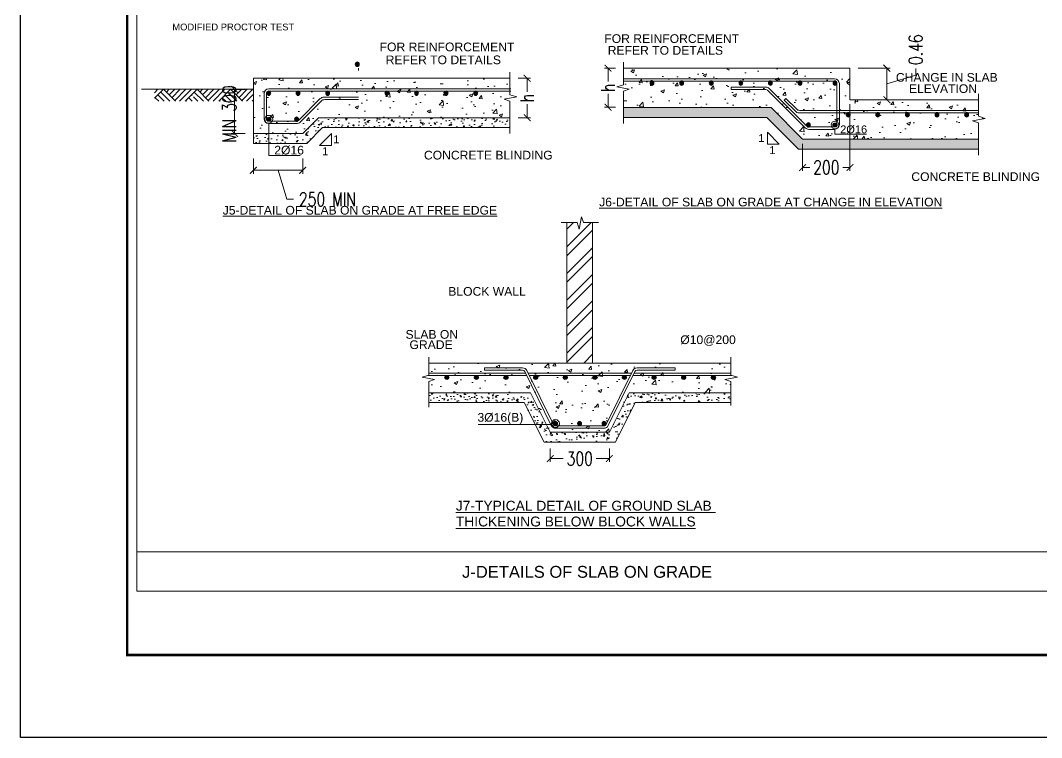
# Model space of a CAD drawing. Extents: x 166525 to 167198, y 178739 to 179747.
# Drawn here: x 167044.8 to 167059.79, y 179439.43 to 179449.95 of the extents above; entities that cross this region are included whole.
import ezdxf
from ezdxf.enums import TextEntityAlignment as Align

# ---------------------------------------------------------------- set-up
doc = ezdxf.new("R2010")
doc.units = 0
doc.header["$MEASUREMENT"] = 0
doc.layers.get('0').update_dxf_attribs({"linetype": 'CONTINUOUS'})
doc.layers.get('DEFPOINTS').update_dxf_attribs({"linetype": 'CONTINUOUS'})
doc.layers.add('BEAM', color=6, linetype='CONTINUOUS', lineweight=13)
for name, color, linetype in [('COVER', 7, 'CONTINUOUS'), ('MHATCH', 8, 'CONTINUOUS'), ('S-G-TEXT SUB TITLE', 2, 'CONTINUOUS'), ('Steel', 2, 'CONTINUOUS')]:
    doc.layers.add(name, color=color, linetype=linetype)
doc.styles.add('ARIAL', font='arial.ttf')
doc.styles.add('DIM', font='simplex.shx', dxfattribs={"width": 0.75})
doc.dimstyles.new('MUTASIM', dxfattribs={"dimscale": 0.9995, "dimtxt": 0.2, "dimasz": 0.1, "dimexe": 0.05, "dimexo": 0.12, "dimgap": 0.05, "dimtad": 0, "dimzin": 0, "dimdsep": 46, "dimtxsty": 'DIM', "dimblk": 'ARCHTICK', "dimcen": 0.09, "dimclrd": 35, "dimclre": 33, "dimclrt": 256, "dimazin": 0, "dimtfac": 1, "dimtofl": 0, "dimtmove": 1, "dimatfit": 3, "dimfxl": 0.18, "dimtolj": 1, "dimtzin": 0, "dimlwd": 13, "dimlwe": 9, "dimarcsym": 0})
pattern_1 = [(50, (167040.94062, 179438.26664), (0.2077982, -0.01818), [0.0217283, -0.2390116]), (355, (167040.94062, 179438.26664), (-0.0401978, 0.2179183), [0.0173827, -0.1912093]), (100.4514, (167040.95793, 179438.26513), (0.1676005, 0.1997382), [0.0184662, -0.2031286]), (46.1842, (167040.94062, 179438.32458), (0.3091915, -0.0479527), [0.0325925, -0.3585174]), (96.6356, (167040.96638, 179438.3206), (0.270782, 0.2822127), [0.0276994, -0.304693]), (351.1842, (167040.94062, 179438.32458), (0.270782, 0.282213), [0.026074, -0.286814]), (21, (167040.96959, 179438.3101), (0.1729305, -0.1166431), [0.0217283, -0.2390116]), (326, (167040.9696, 179438.3101), (0.070491, 0.210084), [0.0173827, -0.1912093]), (71.4514, (167040.984, 179438.30038), (0.2434217, 0.0934406), [0.0184662, -0.2031286]), (37.5, (167040.94062, 179438.26664), (0.00352284, 0.096443), [0, -0.1888916, 0, -0.1941064, 0, -0.1919335]), (7.5, (167040.94062, 179438.26664), (0.07621414, 0.1142654), [0, -0.1106696, 0, -0.1845459, 0, -0.073152]), (327.5, (167040.87601, 179438.26664), (0.15465423, -0.0065344), [0, -0.07242775, 0, -0.2259746, 0, -0.2998509]), (317.5, (167040.84704, 179438.26664), (0.1689554, 0.0290015), [0, -0.0941561, 0, -0.1500703, 0, -0.2129376])]

# ---------------------------------------------------------------- blocks, each defined once
blk = doc.blocks.new('_ARCHTICK')
at = {"color": 0, "linetype": 'ByBlock', "const_width": 0.15}
blk.add_lwpolyline([(-0.5, -0.5), (0.5, 0.5)], dxfattribs=at)
blk = doc.blocks.new('*D1334')
at = {"layer": 'BEAM', "color": 33, "lineweight": 9, "transparency": 16777216}
for p, q in [((167052.577, 179443.675), (167052.577, 179443.476)), ((167053.446, 179443.675), (167053.446, 179443.476))]:
    blk.add_line(p, q, dxfattribs=at)
at = {"layer": 'BEAM', "color": 35, "lineweight": 13, "transparency": 16777216}
for p, q in [((167052.577, 179443.526), (167052.768, 179443.526)), ((167053.446, 179443.526), (167053.254, 179443.526))]:
    blk.add_line(p, q, dxfattribs=at)
at = {"layer": 'DEFPOINTS', "color": 0, "transparency": 16777216}
for p in [(167052.577, 179443.795), (167053.446, 179443.795), (167053.446, 179443.526)]:
    blk.add_point(p, dxfattribs=at)
at = {"layer": 'BEAM', "color": 35, "lineweight": 13, "transparency": 16777216, "xscale": 0.09995000000000001, "yscale": 0.09995000000000001, "zscale": 0.09995000000000001, "rotation": 180}
blk.add_blockref('_ARCHTICK', (167052.577, 179443.526), dxfattribs=at)
at = {"layer": 'BEAM', "color": 35, "lineweight": 13, "transparency": 16777216, "xscale": 0.09995000000000001, "yscale": 0.09995000000000001, "zscale": 0.09995000000000001}
blk.add_blockref('_ARCHTICK', (167053.446, 179443.526), dxfattribs=at)
at = {"layer": 'BEAM', "transparency": 16777216, "insert": (167053.011, 179443.526), "char_height": 0.1999, "attachment_point": 5, "style": 'DIM'}
blk.add_mtext('\\A1;300', dxfattribs=at)
blk = doc.blocks.new('SUBTITLE')
at = {"lineweight": 0}
for tag, p in [('%%USUBTITLE', (13935941.075, 8347529.818)), ('20', (13935941.075, 8347529.418))]:
    blk.add_attdef(tag, p, '', height=0.2, dxfattribs=at)
blk = doc.blocks.new('B1')
at = {"layer": 'Steel'}
blk.add_hatch(color=256, dxfattribs=at).paths.add_polyline_path([(-0.05, 0, 1), (0.05, 0, 1)], flags=16)
blk.add_circle((0, 0), 0.05, dxfattribs=at)
blk = doc.blocks.new('*D1335')
at = {"layer": 'BEAM', "color": 33, "lineweight": 9, "transparency": 16777216}
for p, q in [((167056.977, 179448.724), (167056.977, 179447.746)), ((167056.282, 179448.145), (167056.282, 179447.746))]:
    blk.add_line(p, q, dxfattribs=at)
at = {"layer": 'BEAM', "color": 35, "lineweight": 13, "transparency": 16777216}
for p, q in [((167056.282, 179447.796), (167056.387, 179447.796)), ((167056.977, 179447.796), (167056.873, 179447.796))]:
    blk.add_line(p, q, dxfattribs=at)
at = {"layer": 'DEFPOINTS', "color": 0, "transparency": 16777216}
for p in [(167056.977, 179448.844), (167056.282, 179448.264), (167056.282, 179447.796)]:
    blk.add_point(p, dxfattribs=at)
at = {"layer": 'BEAM', "color": 35, "lineweight": 13, "transparency": 16777216, "xscale": 0.09995000000000001, "yscale": 0.09995000000000001, "zscale": 0.09995000000000001, "rotation": 180}
blk.add_blockref('_ARCHTICK', (167056.282, 179447.796), dxfattribs=at)
at = {"layer": 'BEAM', "color": 35, "lineweight": 13, "transparency": 16777216, "xscale": 0.09995000000000001, "yscale": 0.09995000000000001, "zscale": 0.09995000000000001}
blk.add_blockref('_ARCHTICK', (167056.977, 179447.796), dxfattribs=at)
at = {"layer": 'BEAM', "transparency": 16777216, "insert": (167056.63, 179447.796), "char_height": 0.1999, "attachment_point": 5, "style": 'DIM'}
blk.add_mtext('\\A1;200', dxfattribs=at)
blk = doc.blocks.new('*D1336')
at = {"layer": 'BEAM', "color": 33, "lineweight": 9, "transparency": 16777216}
for p, q in [((167057.097, 179449.253), (167057.568, 179449.253)), ((167057.097, 179448.79), (167057.568, 179448.79))]:
    blk.add_line(p, q, dxfattribs=at)
at = {"layer": 'BEAM', "color": 35, "lineweight": 13, "transparency": 16777216}
for p, q in [((167057.518, 179449.253), (167057.518, 179448.79)), ((167057.943, 179449.149), (167057.943, 179449.249)), ((167057.518, 179449.021), (167057.943, 179449.149))]:
    blk.add_line(p, q, dxfattribs=at)
at = {"layer": 'DEFPOINTS', "color": 0, "transparency": 16777216}
for p in [(167056.977, 179449.253), (167056.977, 179448.79), (167057.518, 179448.79)]:
    blk.add_point(p, dxfattribs=at)
at = {"layer": 'BEAM', "color": 35, "lineweight": 13, "transparency": 16777216, "xscale": 0.09995000000000001, "yscale": 0.09995000000000001, "zscale": 0.09995000000000001}
for p, rotation in [((167057.518, 179449.253), 90), ((167057.518, 179448.79), 270)]:
    blk.add_blockref('_ARCHTICK', p, dxfattribs=dict(at, rotation=rotation))
at = {"layer": 'BEAM', "transparency": 16777216, "insert": (167057.943, 179449.524), "char_height": 0.1999, "attachment_point": 5, "rotation": 90, "style": 'DIM'}
blk.add_mtext('\\A1;0.46', dxfattribs=at)
blk = doc.blocks.new('*D1337')
at = {"layer": 'BEAM', "color": 33, "lineweight": 9, "transparency": 16777216}
for p, q in [((167053.534, 179449.253), (167053.376, 179449.253)), ((167053.534, 179448.679), (167053.376, 179448.679))]:
    blk.add_line(p, q, dxfattribs=at)
at = {"layer": 'BEAM', "color": 35, "lineweight": 13, "transparency": 16777216}
for p, q in [((167053.426, 179449.253), (167053.426, 179449.055)), ((167053.426, 179448.679), (167053.426, 179448.877))]:
    blk.add_line(p, q, dxfattribs=at)
at = {"layer": 'DEFPOINTS', "color": 0, "transparency": 16777216}
for p in [(167053.654, 179449.253), (167053.426, 179448.679), (167053.654, 179448.679)]:
    blk.add_point(p, dxfattribs=at)
at = {"layer": 'BEAM', "color": 35, "lineweight": 13, "transparency": 16777216, "xscale": 0.09995000000000001, "yscale": 0.09995000000000001, "zscale": 0.09995000000000001}
for p, rotation in [((167053.426, 179449.253), 90), ((167053.426, 179448.679), 270)]:
    blk.add_blockref('_ARCHTICK', p, dxfattribs=dict(at, rotation=rotation))
at = {"layer": 'BEAM', "transparency": 16777216, "insert": (167053.426, 179448.966), "char_height": 0.1999, "attachment_point": 5, "rotation": 90, "style": 'DIM'}
blk.add_mtext('\\A1;h', dxfattribs=at)
blk = doc.blocks.new('*D1338')
at = {"layer": 'BEAM', "color": 33, "lineweight": 9, "transparency": 16777216}
for p, q in [((167048.221, 179447.927), (167048.221, 179447.705)), ((167048.945, 179447.927), (167048.945, 179447.705))]:
    blk.add_line(p, q, dxfattribs=at)
at = {"layer": 'BEAM', "color": 35, "lineweight": 13, "transparency": 16777216}
for p, q in [((167048.221, 179447.755), (167048.945, 179447.755)), ((167048.583, 179447.755), (167048.71, 179447.33)), ((167048.71, 179447.33), (167048.81, 179447.33))]:
    blk.add_line(p, q, dxfattribs=at)
at = {"layer": 'DEFPOINTS', "color": 0, "transparency": 16777216}
for p in [(167048.221, 179448.047), (167048.945, 179448.047), (167048.945, 179447.755)]:
    blk.add_point(p, dxfattribs=at)
at = {"layer": 'BEAM', "color": 35, "lineweight": 13, "transparency": 16777216, "xscale": 0.09995000000000001, "yscale": 0.09995000000000001, "zscale": 0.09995000000000001, "rotation": 180}
blk.add_blockref('_ARCHTICK', (167048.221, 179447.755), dxfattribs=at)
at = {"layer": 'BEAM', "color": 35, "lineweight": 13, "transparency": 16777216, "xscale": 0.09995000000000001, "yscale": 0.09995000000000001, "zscale": 0.09995000000000001}
blk.add_blockref('_ARCHTICK', (167048.945, 179447.755), dxfattribs=at)
at = {"layer": 'BEAM', "transparency": 16777216, "insert": (167049.306, 179447.33), "char_height": 0.1999, "attachment_point": 5, "style": 'DIM'}
blk.add_mtext('\\A1;250 MIN', dxfattribs=at)
blk = doc.blocks.new('*D1339')
at = {"layer": 'BEAM', "color": 33, "lineweight": 9, "transparency": 16777216}
for p, q in [((167052.107, 179449.105), (167052.289, 179449.105)), ((167052.107, 179448.526), (167052.289, 179448.526))]:
    blk.add_line(p, q, dxfattribs=at)
at = {"layer": 'BEAM', "color": 35, "lineweight": 13, "transparency": 16777216}
for p, q in [((167052.239, 179449.105), (167052.239, 179448.905)), ((167052.239, 179448.526), (167052.239, 179448.726))]:
    blk.add_line(p, q, dxfattribs=at)
at = {"layer": 'DEFPOINTS', "color": 0, "transparency": 16777216}
for p in [(167051.987, 179449.105), (167051.987, 179448.526), (167052.239, 179448.526)]:
    blk.add_point(p, dxfattribs=at)
at = {"layer": 'BEAM', "color": 35, "lineweight": 13, "transparency": 16777216, "xscale": 0.09995000000000001, "yscale": 0.09995000000000001, "zscale": 0.09995000000000001}
for p, rotation in [((167052.239, 179449.105), 90), ((167052.239, 179448.526), 270)]:
    blk.add_blockref('_ARCHTICK', p, dxfattribs=dict(at, rotation=rotation))
at = {"layer": 'BEAM', "transparency": 16777216, "insert": (167052.239, 179448.816), "char_height": 0.1999, "attachment_point": 5, "rotation": 90, "style": 'DIM'}
blk.add_mtext('\\A1;h', dxfattribs=at)
blk = doc.blocks.new('*D1340')
at = {"layer": 'BEAM', "color": 33, "lineweight": 9, "transparency": 16777216}
for p, q in [((167048.101, 179448.942), (167047.895, 179448.942)), ((167048.101, 179448.294), (167047.895, 179448.294))]:
    blk.add_line(p, q, dxfattribs=at)
at = {"layer": 'BEAM', "color": 35, "lineweight": 13, "transparency": 16777216}
blk.add_line((167047.945, 179448.942), (167047.945, 179448.294), dxfattribs=at)
at = {"layer": 'DEFPOINTS', "color": 0, "transparency": 16777216}
for p in [(167048.221, 179448.942), (167047.945, 179448.294), (167048.221, 179448.294)]:
    blk.add_point(p, dxfattribs=at)
at = {"layer": 'BEAM', "color": 35, "lineweight": 13, "transparency": 16777216, "xscale": 0.09995000000000001, "yscale": 0.09995000000000001, "zscale": 0.09995000000000001}
for p, rotation in [((167047.945, 179448.942), 90), ((167047.945, 179448.294), 270)]:
    blk.add_blockref('_ARCHTICK', p, dxfattribs=dict(at, rotation=rotation))
at = {"layer": 'BEAM', "transparency": 16777216, "insert": (167047.866, 179448.581), "char_height": 0.1999, "attachment_point": 5, "rotation": 90, "style": 'DIM'}
blk.add_mtext('\\A1;MIN 300', dxfattribs=at)

msp = doc.modelspace()

# ---------------------------------------------------------------- hatches: boundary and pattern name
at = {"layer": 'BEAM'}
h = msp.add_hatch(dxfattribs=at)
h.set_pattern_fill('AR-CONC', color=0, scale=0.002897, style=0)
h.set_pattern_definition([(50, (167068.198, 179424.91703), (0.527809, -0.046177), [0.05519, -0.607089]), (355, (167068.198, 179424.917), (-0.102102, 0.553512), [0.044152, -0.485672]), (100.451, (167068.242, 179424.9132), (0.425709, 0.507332), [0.046904, -0.515946]), (46.1842, (167068.198, 179425.0642), (0.785346, -0.121801), [0.082785, -0.910634]), (96.6356, (167068.2635, 179425.05405), (0.687786, 0.71682), [0.070356, -0.77392]), (351.184, (167068.198, 179425.0642), (0.687787, 0.716818), [0.066228, -0.728507]), (21, (167068.2716, 179425.0274), (0.439245, -0.2962745), [0.05519, -0.607089]), (326, (167068.2716, 179425.0274), (0.179047, 0.533613), [0.044152, -0.485672]), (71.4514, (167068.3082, 179425.0027), (0.618291, 0.2373395), [0.046904, -0.515946]), (37.5, (167068.19802, 179424.91703), (0.008948, 0.2449653), [0, -0.4797846, 0, -0.4930302, 0, -0.4875112]), (7.5, (167068.19802, 179424.91703), (0.193584, 0.2902341), [0, -0.2811008, 0, -0.4687466, 0, -0.1858062]), (327.5, (167068.03392, 179424.91703), (0.3928209, -0.0165968), [0, -0.1839665, 0, -0.5739754, 0, -0.7616213]), (317.5, (167067.96033, 179424.91703), (0.4291465, 0.0736633), [0, -0.2391564, 0, -0.3811786, 0, -0.5408615])])
h.paths.add_polyline_path([(167058.8613, 179448.21022), (167058.8613, 179448.45246), (167058.77726, 179448.48227), (167058.95936, 179448.51667), (167058.8613, 179448.54648), (167058.8613, 179448.78964), (167056.97746, 179448.78964), (167056.97746, 179449.25318), (167053.65442, 179449.25318), (167053.65442, 179449.01002), (167053.55636, 179448.98021), (167053.73846, 179448.94581), (167053.65442, 179448.91599), (167053.65442, 179448.67376), (167055.81862, 179448.67376), (167056.28215, 179448.21022)])
h = msp.add_hatch(dxfattribs=at)
h.set_pattern_fill('AR-CONC', color=0, scale=0.002897, style=0)
h.set_pattern_definition([(50, (167061.93756, 179440.27407), (0.527809, -0.046177), [0.05519, -0.60709]), (355, (167061.93756, 179440.2741), (-0.102102, 0.553512), [0.044152, -0.485672]), (100.451, (167061.98155, 179440.2702), (0.425709, 0.507332), [0.046904, -0.515946]), (46.184, (167061.93756, 179440.42125), (0.785346, -0.1218), [0.082785, -0.910634]), (96.6356, (167062.003, 179440.4111), (0.687786, 0.71682), [0.070356, -0.77392]), (351.184, (167061.9376, 179440.42125), (0.687787, 0.716818), [0.066228, -0.728507]), (21, (167062.01115, 179440.38445), (0.439245, -0.296274), [0.05519, -0.60709]), (326, (167062.01115, 179440.38445), (0.179047, 0.533613), [0.044152, -0.485672]), (71.4514, (167062.04775, 179440.35976), (0.618291, 0.23734), [0.046904, -0.515946]), (37.5, (167061.93756, 179440.27407), (0.008948, 0.2449653), [0, -0.4797846, 0, -0.49303, 0, -0.487511]), (7.5, (167061.93756, 179440.27407), (0.193584, 0.290234), [0, -0.281101, 0, -0.4687466, 0, -0.185806]), (327.5, (167061.77346, 179440.27407), (0.3928209, -0.0165968), [0, -0.1839665, 0, -0.5739754, 0, -0.761621]), (317.5, (167061.69988, 179440.27407), (0.4291465, 0.073663), [0, -0.2391564, 0, -0.3811786, 0, -0.5408615])])
h.paths.add_polyline_path([(167048.22076, 179449.10534), (167048.22076, 179448.29415), (167048.94504, 179448.29415), (167049.17681, 179448.52592), (167051.98714, 179448.52592), (167051.98714, 179448.76815), (167051.9031, 179448.79797), (167052.0852, 179448.83237), (167051.98714, 179448.86218), (167051.98714, 179449.10534)])
h = msp.add_hatch(dxfattribs=at)
h.set_pattern_fill('AR-PARQ1', color=0, scale=0.028971, angle=45, style=0)
h.set_pattern_definition([(135, (167077.3849, 179448.45098), (-0.491656, 3e-17), [0.347653, -0.347653]), (135, (167077.42587, 179448.49195), (-0.491656, 3e-17), [0.347653, -0.347653]), (135, (167077.46684, 179448.53292), (-0.491656, 3e-17), [0.347653, -0.347653]), (135, (167077.5078, 179448.5739), (-0.491656, 3e-17), [0.347653, -0.347653]), (135, (167077.5488, 179448.61486), (-0.491656, 3e-17), [0.347653, -0.347653]), (135, (167077.58976, 179448.65583), (-0.491656, 3e-17), [0.347653, -0.347653]), (135, (167077.63073, 179448.6968), (-0.491656, 3e-17), [0.347653, -0.347653]), (45, (167077.13907, 179448.6968), (0.491656, -3e-17), [0.347653, -0.347653]), (45, (167077.0981, 179448.73777), (0.491656, -3e-17), [0.347653, -0.347653]), (45, (167077.05713, 179448.77875), (0.491656, -3e-17), [0.347653, -0.347653]), (45, (167077.01616, 179448.8197), (0.491656, -3e-17), [0.347653, -0.347653]), (45, (167076.9752, 179448.8607), (0.491656, -3e-17), [0.347653, -0.347653]), (45, (167076.9342, 179448.90166), (0.491656, -3e-17), [0.347653, -0.347653]), (45, (167076.89325, 179448.94263), (0.491656, -3e-17), [0.347653, -0.347653])])
h.paths.add_polyline_path([(167048.21924, 179448.76855), (167048.21924, 179448.94238), (167047.33329, 179448.94238), (167047.33329, 179448.86086, -0.41421356), (167047.34777, 179448.84638, -0.41421356), (167047.33329, 179448.83189), (167047.33329, 179448.76855)])
h.paths.add_polyline_path([(167046.77069, 179448.94238), (167046.77069, 179448.76855), (167047.33329, 179448.76855), (167047.33329, 179448.83189, -0.41421356), (167047.3188, 179448.84638, -0.41421356), (167047.33329, 179448.86086), (167047.33329, 179448.94238)])
h = msp.add_hatch(dxfattribs=at)
h.set_pattern_fill('AR-CONC', color=0, scale=0.001159, style=0)
h.set_pattern_definition([(50, (167068.19802, 179424.91703), (0.2111236, -0.0184709), [0.022076, -0.2428358]), (355, (167068.19802, 179424.91703), (-0.040841, 0.2214048), [0.0176608, -0.1942686]), (100.451, (167068.21561, 179424.91549), (0.1702834, 0.2029329), [0.0187617, -0.2063785]), (46.1842, (167068.19802, 179424.9759), (0.3141383, -0.0487205), [0.033114, -0.3642536]), (96.6356, (167068.2242, 179424.97184), (0.2751145, 0.2867276), [0.0281425, -0.3095678]), (351.184, (167068.19802, 179424.9759), (0.275115, 0.286727), [0.026491, -0.291403]), (21, (167068.22745, 179424.96118), (0.175698, -0.1185098), [0.022076, -0.2428358]), (326, (167068.22745, 179424.96118), (0.0716189, 0.2134451), [0.0176608, -0.1942686]), (71.4514, (167068.2421, 179424.9513), (0.2473164, 0.0949358), [0.0187617, -0.2063785]), (37.5, (167068.19802, 179424.917026), (0.0035792, 0.0979861), [0, -0.19191384, 0, -0.19721207, 0, -0.1950045]), (7.5, (167068.19802, 179424.91703), (0.07743357, 0.11609366), [0, -0.1124403, 0, -0.18749864, 0, -0.07432246]), (327.5, (167068.13238, 179424.917026), (0.15712835, -0.00663872), [0, -0.0735866, 0, -0.2295902, 0, -0.3046485]), (317.5, (167068.10294, 179424.91703), (0.1716586, 0.02946534), [0, -0.0956626, 0, -0.1524714, 0, -0.2163446])])
h.paths.add_polyline_path([(167056.28215, 179448.21022), (167055.81862, 179448.67376), (167053.65442, 179448.67376), (167053.65442, 179448.5289), (167055.75862, 179448.5289), (167056.22215, 179448.06536), (167058.8613, 179448.06536), (167058.8613, 179448.21022)])
h = msp.add_hatch(dxfattribs=at)
h.set_pattern_fill('AR-CONC', color=0, scale=0.001159, style=0)
h.set_pattern_definition([(50, (167061.93756, 179440.27407), (0.2111236, -0.018471), [0.022076, -0.2428358]), (355, (167061.93756, 179440.27407), (-0.040841, 0.2214048), [0.0176608, -0.1942686]), (100.451, (167061.95515, 179440.27253), (0.1702834, 0.202933), [0.0187617, -0.2063785]), (46.1842, (167061.93756, 179440.33294), (0.3141383, -0.0487205), [0.033114, -0.3642536]), (96.6356, (167061.96374, 179440.32888), (0.2751145, 0.2867276), [0.0281425, -0.309568]), (351.184, (167061.93756, 179440.33294), (0.275115, 0.286727), [0.026491, -0.291403]), (21, (167061.967, 179440.31823), (0.175698, -0.1185098), [0.022076, -0.2428358]), (326, (167061.967, 179440.31823), (0.071619, 0.213445), [0.0176608, -0.1942686]), (71.4514, (167061.98164, 179440.30835), (0.2473164, 0.0949358), [0.0187617, -0.2063785]), (37.5, (167061.93756, 179440.27407), (0.0035792, 0.0979861), [0, -0.1919138, 0, -0.1972121, 0, -0.1950045]), (7.5, (167061.93756, 179440.27407), (0.0774336, 0.11609366), [0, -0.1124403, 0, -0.18749864, 0, -0.0743225]), (327.5, (167061.87192, 179440.27407), (0.15712835, -0.00663872), [0, -0.0735866, 0, -0.2295902, 0, -0.3046485]), (317.5, (167061.84249, 179440.27407), (0.1716586, 0.0294653), [0, -0.0956626, 0, -0.1524714, 0, -0.2163446])])
h.paths.add_polyline_path([(167049.17681, 179448.52592), (167048.94504, 179448.29415), (167048.22076, 179448.29415), (167048.22076, 179448.14929), (167049.00504, 179448.14929), (167049.23681, 179448.38106), (167051.98714, 179448.38106), (167051.98714, 179448.52592)])
h = msp.add_hatch(dxfattribs=at)
h.set_pattern_fill('ANSI32', color=0, scale=0.028971, style=0)
h.set_pattern_definition([(45, (166890.15832, 179472.84933), (-0.19512593, 0.19512593), []), (45, (166890.2884, 179472.84933), (-0.19512593, 0.19512593), [])])
h.paths.add_polyline_path([(167052.82277, 179444.92631), (167053.1994, 179444.92631), (167053.1994, 179446.98709), (167053.06677, 179446.98709), (167053.03696, 179447.07114), (167053.00256, 179446.88903), (167052.97275, 179446.98709), (167052.82277, 179446.98709)])
h = msp.add_hatch(dxfattribs=at)
h.set_pattern_fill('AR-CONC', color=0, scale=0.002897, style=0)
h.set_pattern_definition([(50, (166886.18277, 179449.0973), (0.527809, -0.0461773), [0.05519, -0.6070894]), (355, (166886.1828, 179449.0973), (-0.1021023, 0.5535121), [0.044152, -0.4856715]), (100.451, (166886.22676, 179449.09347), (0.4257086, 0.5073323), [0.0469042, -0.5159463]), (46.1842, (166886.1828, 179449.2445), (0.7853458, -0.1218012), [0.082785, -0.910634]), (96.6356, (166886.2482, 179449.2343), (0.6877862, 0.716819), [0.0703563, -0.7739195]), (351.184, (166886.1828, 179449.2445), (0.6877873, 0.7168178), [0.066228, -0.7285073]), (21, (166886.25636, 179449.2077), (0.439245, -0.2962745), [0.05519, -0.6070894]), (326, (166886.25636, 179449.2077), (0.1790473, 0.5336128), [0.044152, -0.4856715]), (71.4514, (166886.29296, 179449.183), (0.618291, 0.2373395), [0.0469042, -0.5159463]), (37.5, (166886.18277, 179449.09732), (0.00894802, 0.24496525), [0, -0.4797846, 0, -0.4930302, 0, -0.4875112]), (7.5, (166886.18277, 179449.09732), (0.1935839, 0.29023415), [0, -0.2811008, 0, -0.4687466, 0, -0.18580615]), (327.5, (166886.01868, 179449.09732), (0.39282087, -0.0165968), [0, -0.1839665, 0, -0.57397544, 0, -0.76162126]), (317.5, (166885.9451, 179449.0973), (0.42914654, 0.07366334), [0, -0.2391564, 0, -0.38117856, 0, -0.5408615])])
h.paths.add_polyline_path([(167052.57652, 179443.91233), (167053.44565, 179443.91233), (167053.73536, 179444.49175), (167055.22604, 179444.49175), (167055.22604, 179444.6547), (167055.14199, 179444.68452), (167055.22604, 179444.70039), (167055.22604, 179444.92631), (167050.79613, 179444.92631), (167050.79613, 179444.70039), (167050.88018, 179444.68452), (167050.79613, 179444.6547), (167050.79613, 179444.49175), (167052.28681, 179444.49175)])
h = msp.add_hatch(dxfattribs=at)
h.set_pattern_fill('AR-CONC', color=0, scale=0.028971, style=0)
h.set_pattern_definition(pattern_1)
h.paths.add_polyline_path([(167052.28681, 179444.49175), (167050.79613, 179444.49175), (167050.79613, 179444.34689), (167052.19728, 179444.34689), (167052.35849, 179444.02448), (167052.52044, 179444.02448)])
h = msp.add_hatch(dxfattribs=at)
h.set_pattern_fill('AR-CONC', color=0, scale=0.028971, style=0)
h.set_pattern_definition(pattern_1)
h.paths.add_polyline_path([(167053.82489, 179444.34689), (167055.22604, 179444.34689), (167055.22604, 179444.49175), (167053.73536, 179444.49175), (167053.44565, 179443.91233), (167052.57652, 179443.91233), (167052.52044, 179444.02448), (167052.35849, 179444.02448), (167052.48699, 179443.76747), (167053.53518, 179443.76747)])

# ---------------------------------------------------------------- linework, layer by layer
at = {"layer": 'BEAM', "color": 0}
for p, q in [((167049.76137, 179449.25131), (167049.76137, 179449.21654)), ((167048.22076, 179449.10534), (167048.22076, 179448.29387)), ((167048.22076, 179449.10534), (167051.98714, 179449.10534)), ((167056.75149, 179449.09674), (167053.65442, 179449.09674)), ((167048.22076, 179448.94238), (167046.58067, 179448.94238)), ((167048.44674, 179448.94889), (167052.00086, 179448.94889)), ((167053.65442, 179449.06197), (167056.75149, 179449.06197)), ((167055.74134, 179448.97506), (167055.23358, 179448.97506)), ((167055.23358, 179448.97506), (167055.23358, 179448.94029)), ((167056.33534, 179448.41105), (167055.79255, 179448.95384)), ((167056.78625, 179449.0272), (167056.78625, 179448.42461)), ((167056.82102, 179448.4275), (167056.82102, 179449.0272)), ((167048.37721, 179448.50853), (167048.37721, 179448.87936)), ((167048.41197, 179448.87936), (167048.41197, 179448.50853)), ((167052.00086, 179448.91413), (167048.44674, 179448.91413)), ((167049.2024, 179448.80553), (167048.89185, 179448.49498)), ((167049.25361, 179448.82674), (167049.76137, 179448.82674)), ((167049.76137, 179448.79197), (167049.26801, 179448.79197)), ((167055.23358, 179448.94029), (167055.72694, 179448.94029)), ((167055.77815, 179448.91908), (167056.32094, 179448.37629)), ((167056.03646, 179448.80827), (167056.01188, 179448.78368)), ((167056.03646, 179448.80827), (167056.19032, 179448.65441)), ((167049.2168, 179448.77076), (167048.90625, 179448.46022)), ((167056.01188, 179448.78368), (167056.17592, 179448.61965)), ((167049.17681, 179448.52592), (167048.94504, 179448.29415)), ((167049.17681, 179448.52592), (167051.98714, 179448.52592)), ((167056.22713, 179448.59843), (167058.8613, 179448.59843)), ((167058.8613, 179448.6332), (167056.24153, 179448.6332)), ((167048.44674, 179448.47377), (167048.84064, 179448.47377)), ((167048.44674, 179448.439), (167048.85504, 179448.439)), ((167056.37216, 179448.35508), (167056.74859, 179448.35508)), ((167056.75149, 179448.38984), (167056.38656, 179448.38984)), ((167056.75729, 179448.36086), (167056.75729, 179448.28353)), ((167048.22076, 179448.29415), (167048.94504, 179448.29415)), ((167049.36588, 179448.29409), (167049.19205, 179448.12027)), ((167049.36588, 179448.12027), (167049.36588, 179448.29409)), ((167055.76606, 179448.3118), (167055.93989, 179448.13797)), ((167055.76606, 179448.13797), (167055.76606, 179448.3118)), ((167056.75729, 179448.28353), (167057.21911, 179448.28353)), ((167049.19205, 179448.12027), (167049.36588, 179448.12027)), ((167055.93989, 179448.13797), (167055.76606, 179448.13797)), ((167052.82277, 179444.92631), (167052.82277, 179446.98709)), ((167053.1994, 179444.92631), (167053.1994, 179446.98709)), ((167050.79613, 179444.92631), (167055.22604, 179444.92631)), ((167050.79613, 179444.77857), (167052.214, 179444.77857)), ((167052.25275, 179444.77857), (167053.7708, 179444.77857)), ((167053.80958, 179444.77857), (167055.22604, 179444.77857)), ((167050.77993, 179444.7438), (167052.23112, 179444.7438)), ((167052.26987, 179444.7438), (167053.75362, 179444.7438)), ((167053.7924, 179444.7438), (167055.24224, 179444.7438)), ((167052.28681, 179444.49175), (167050.79613, 179444.49175)), ((167052.28681, 179444.49175), (167052.57652, 179443.91233)), ((167053.73536, 179444.49175), (167053.44565, 179443.91233)), ((167053.73536, 179444.49175), (167055.22604, 179444.49175)), ((167052.19728, 179444.34689), (167050.79613, 179444.34689)), ((167052.19728, 179444.34689), (167052.48699, 179443.76747)), ((167053.82489, 179444.34689), (167053.53518, 179443.76747)), ((167053.82489, 179444.34689), (167055.22604, 179444.34689)), ((167052.59942, 179444.02448), (167051.52083, 179444.02448)), ((167052.57652, 179443.91233), (167053.44565, 179443.91233)), ((167052.48699, 179443.76747), (167053.53518, 179443.76747)), ((167096.10888, 179442.15922), (167046.51154, 179442.15922))]:
    msp.add_line(p, q, dxfattribs=at)
at = {"layer": 'BEAM', "color": 3}
for p, q in [((167048.44674, 179448.4448), (167048.44674, 179447.97322)), ((167048.44674, 179447.97322), (167048.90856, 179447.97322))]:
    msp.add_line(p, q, dxfattribs=at)
at = {"layer": 'BEAM', "color": 0}
msp.add_lwpolyline([(167096.10888, 179479.79994), (167046.51154, 179479.79994), (167046.51154, 179441.5798), (167096.10888, 179441.5798)], close=True, dxfattribs=at)
at = {"layer": 'BEAM', "color": 3}
for points in [[(167055.45336, 179449.09674, 0, 0.05055, 0), (167055.34251, 179449.20023, 0, 0, 0), (167054.92231, 179449.59251, 0, 0, 0), (167053.34397, 179449.59251, 0, 0, 0)], [(167050.21608, 179448.38106, 0, 0.05055, 0), (167050.32693, 179448.27757, 0, 0, 0), (167050.74713, 179447.88528, 0, 0, 0), (167052.4378, 179447.88528, 0, 0, 0)], [(167057.36968, 179448.06536, 0, 0.05055, 0), (167057.48054, 179447.96187, 0, 0, 0), (167057.90074, 179447.56959, 0, 0, 0), (167059.5914, 179447.56959, 0, 0, 0)], [(167051.81823, 179444.92631, 0, 0.05055, 0), (167051.73676, 179445.05423, 0, 0, 0), (167051.56687, 179445.32097, 0, 0, 0), (167051.25551, 179445.32097, 0, 0, 0)], [(167053.93041, 179444.86045, 0, 0.05055, 0), (167054.01187, 179444.98837, 0, 0, 0), (167054.18176, 179445.25511, 0, 0, 0), (167054.49312, 179445.25511, 0, 0, 0)]]:
    msp.add_lwpolyline(points, format="xyseb", dxfattribs=at)
at = {"layer": 'BEAM', "color": 0}
for points in [[(167049.50492, 179448.94889, 0, 0.05055, 0), (167049.61578, 179449.05239, 0, 0, 0), (167050.03598, 179449.44467, 0, 0, 0), (167051.87776, 179449.44467, 0, 0, 0)], [(167052.82277, 179445.9567, 0, 0.05055, 0), (167052.67112, 179445.9567, 0, 0, 0), (167052.24501, 179445.9567, 0, 0, 0), (167052.24501, 179445.9567, 0, 0, 0)]]:
    msp.add_lwpolyline(points, format="xyseb", dxfattribs=at)
for points in [[(167053.65442, 179448.44199), (167053.65442, 179448.91599), (167053.73846, 179448.94581), (167053.55636, 179448.98021), (167053.65442, 179449.01002), (167053.65442, 179449.34009)], [(167053.65442, 179449.25318), (167056.97746, 179449.25318)], [(167056.97746, 179449.25318), (167056.97746, 179448.78964)], [(167051.98714, 179448.29415), (167051.98714, 179448.76815), (167051.9031, 179448.79797), (167052.0852, 179448.83237), (167051.98714, 179448.86218), (167051.98714, 179449.19225)], [(167058.8613, 179447.97845), (167058.8613, 179448.45246), (167058.77726, 179448.48227), (167058.95936, 179448.51667), (167058.8613, 179448.54648), (167058.8613, 179448.87656)], [(167053.65442, 179448.67376), (167055.81862, 179448.67376)], [(167055.81862, 179448.67376), (167056.28215, 179448.21022)], [(167056.97746, 179448.78964), (167058.8613, 179448.78964)], [(167053.65442, 179448.5289), (167055.75862, 179448.5289), (167056.22215, 179448.06536), (167058.8613, 179448.06536)], [(167048.22076, 179448.29387), (167048.22076, 179448.14929), (167049.00504, 179448.14929), (167049.23681, 179448.38106), (167051.98714, 179448.38106)], [(167056.28215, 179448.21022), (167058.8613, 179448.21022)], [(167053.28631, 179446.98709), (167053.06677, 179446.98709), (167053.03696, 179447.07114), (167053.00256, 179446.88903), (167052.97275, 179446.98709), (167052.73586, 179446.98709)], [(167050.79613, 179444.27995), (167050.79613, 179444.6547), (167050.88018, 179444.68452), (167050.69808, 179444.71891), (167050.79613, 179444.74873), (167050.79613, 179445.01323)], [(167055.22604, 179444.3062), (167055.22604, 179444.6547), (167055.14199, 179444.68452), (167055.32409, 179444.71891), (167055.22604, 179444.74873), (167055.22604, 179445.01323)]]:
    msp.add_lwpolyline(points, dxfattribs=at)
msp.add_lwpolyline([(167052.59311, 179444.0087, 0.28407904), (167052.6553, 179443.97027), (167053.36687, 179443.97027, 0.28407904), (167053.42906, 179444.0087), (167053.82106, 179444.80179, -0.28407904), (167053.85216, 179444.82101), (167054.41009, 179444.82101), (167054.41009, 179444.85578), (167053.85216, 179444.85578, 0.28407904), (167053.78997, 179444.81734), (167053.39797, 179444.02425, -0.28407904), (167053.36687, 179444.00503), (167052.6553, 179444.00503, -0.28407904), (167052.62421, 179444.02425), (167052.23366, 179444.81734, 0.28407904), (167052.17147, 179444.85578), (167051.61353, 179444.85578), (167051.61353, 179444.82101), (167052.17147, 179444.82101, -0.28407904), (167052.20256, 179444.80179)], format="xyb", close=True, dxfattribs=at)
for centre in [(167048.44674, 179448.50274), (167056.75729, 179448.4188), (167052.6553, 179444.0398)]:
    msp.add_circle(centre, 0.05794, dxfattribs=at)
for centre, radius, start, end in [((167056.75149, 179449.0272), 0.06953, 0, 90), ((167048.44674, 179448.87936), 0.06953, 90, 180), ((167055.74134, 179448.90263), 0.07243, 45, 90), ((167056.75149, 179449.0272), 0.03477, 0, 90), ((167048.44674, 179448.87936), 0.03477, 90, 180), ((167049.25361, 179448.75431), 0.07243, 90, 135), ((167049.26801, 179448.71955), 0.07243, 90, 135), ((167055.72694, 179448.86786), 0.07243, 45, 90), ((167056.24153, 179448.70563), 0.07243, 225, 270), ((167048.44674, 179448.50853), 0.06953, 180, 270), ((167048.44674, 179448.50853), 0.03477, 180, 270), ((167048.84064, 179448.5462), 0.07243, 270, 315), ((167056.22713, 179448.67086), 0.07243, 225, 270), ((167048.85504, 179448.51143), 0.07243, 270, 315), ((167056.37216, 179448.4275), 0.07243, 225, 270), ((167056.38656, 179448.46227), 0.07243, 225, 270), ((167056.74859, 179448.4275), 0.07243, 270, 0), ((167056.75149, 179448.42461), 0.03477, 270, 0)]:
    msp.add_arc(centre, radius, start, end, dxfattribs=at)
at = {"layer": 'COVER', "flags": 128}
msp.add_lwpolyline([(167044.80153, 179481.75525), (167104.72278, 179481.75525), (167104.72278, 179439.43275), (167044.80153, 179439.43275)], close=True, dxfattribs=at)
at = {"layer": 'MHATCH', "const_width": 0.03562, "flags": 128}
msp.add_lwpolyline([(167046.36903, 179480.544), (167103.15528, 179480.544), (167103.15528, 179440.644), (167046.36903, 179440.644)], close=True, dxfattribs=at)

# ---------------------------------------------------------------- block references
at = {"layer": 'BEAM', "color": 0, "yscale": 0.5794220055977348}
for p, xscale, zscale, rotation in [((167049.74568, 179449.30973), -0.5794220055977348, 0.5794220056, 270), ((167054.07172, 179449.03301), -0.5794220055977348, 0.5794220056, 270), ((167054.50629, 179449.03301), -0.5794220055977348, 0.5794220056, 270), ((167054.94086, 179449.03301), -0.5794220055977348, 0.5794220056, 270), ((167055.37542, 179449.03301), -0.5794220055977348, 0.5794220056, 270), ((167055.80999, 179449.03301), -0.5794220055977348, 0.5794220056, 270), ((167056.24456, 179449.03301), -0.5794220055977348, 0.5794220056, 270), ((167056.75729, 179449.03301), -0.5794220055977348, 0.5794220056, 270), ((167048.44674, 179448.88516), -0.5794220055977348, 0.5794220056, 270), ((167048.87655, 179448.88516), -0.5794220055977348, 0.5794220056, 270), ((167049.31112, 179448.88516), -0.5794220055977348, 0.5794220056, 270), ((167050.18025, 179448.88516), -0.5794220055977348, 0.5794220056, 270), ((167050.61482, 179448.88516), -0.5794220055977348, 0.5794220056, 270), ((167051.04938, 179448.88516), -0.5794220055977348, 0.5794220056, 270), ((167051.48395, 179448.88516), -0.5794220055977348, 0.5794220056, 270), ((167048.44674, 179448.50274), 0.5794220055977348, 0.5794220055977348, 270), ((167048.85504, 179448.50274), -0.5794220055977348, 0.5794220056, 90), ((167056.95107, 179448.56946), -0.5794220055977348, 0.5794220056, 270), ((167057.38564, 179448.56946), -0.5794220055977348, 0.5794220056, 270), ((167057.8202, 179448.56946), -0.5794220055977348, 0.5794220056, 270), ((167058.25477, 179448.56946), -0.5794220055977348, 0.5794220056, 270), ((167058.68934, 179448.56946), -0.5794220055977348, 0.5794220056, 270), ((167056.36704, 179448.42085), -0.5794220055977348, 0.5794220056, 90), ((167056.75729, 179448.4188), 0.5794220055977348, 0.5794220055977348, 270), ((167051.0599, 179444.71483), 0.5794220055977348, 0.5794220055977348, 270), ((167051.49447, 179444.71483), 0.5794220055977348, 0.5794220055977348, 270), ((167051.92974, 179444.71483), 0.5794220055977348, 0.5794220055977348, 270), ((167052.3636, 179444.71483), 0.5794220055977348, 0.5794220055977348, 270), ((167052.79817, 179444.71483), 0.5794220055977348, 0.5794220055977348, 270), ((167053.23274, 179444.71483), 0.5794220055977348, 0.5794220055977348, 270), ((167053.6673, 179444.71483), 0.5794220055977348, 0.5794220055977348, 270), ((167054.10187, 179444.71483), 0.5794220055977348, 0.5794220055977348, 270), ((167054.53644, 179444.71483), 0.5794220055977348, 0.5794220055977348, 270), ((167054.971, 179444.71483), 0.5794220055977348, 0.5794220055977348, 270), ((167052.6553, 179444.0398), -0.5794220055977348, 0.5794220056, 270), ((167053.00791, 179444.0398), -0.5794220055977348, 0.5794220056, 270), ((167053.36687, 179444.0398), -0.5794220055977348, 0.5794220056, 270)]:
    msp.add_blockref('B1', p, dxfattribs=dict(at, xscale=xscale, zscale=zscale, rotation=rotation))
at = {"layer": 'BEAM', "color": 0}
ref = msp.add_blockref('SUBTITLE', (-7907739.73507, -4657299.70749), dxfattribs=dict(at, xscale=0.5794220055977348, yscale=0.5794220055977348, zscale=0.5794220055977348))
ref.add_attrib('%%USUBTITLE', '%%UJ7-TYPICAL DETAIL OF GROUND SLAB ', (167051.19274, 179442.76164), dxfattribs={"layer": 'S-G-TEXT SUB TITLE', "lineweight": 0, "height": 0.1448555, "style": 'ARIAL'})
ref.add_attrib('20', '%%UTHICKENING BELOW BLOCK WALLS', (167051.19274, 179442.52987), dxfattribs={"layer": 'S-G-TEXT SUB TITLE', "lineweight": 0, "height": 0.1448555, "style": 'ARIAL'})
ref = msp.add_blockref('SUBTITLE', (-7907739.64431, -4657300.69195), dxfattribs=dict(at, xscale=0.5794220055977348, yscale=0.5794220055977348, zscale=0.5794220055977348))
ref.add_attrib('%%USUBTITLE', 'J-DETAILS OF SLAB ON GRADE', (167051.2835, 179441.77718), dxfattribs={"layer": 'S-G-TEXT SUB TITLE', "lineweight": 0, "height": 0.1738266, "style": 'ARIAL'})

# ---------------------------------------------------------------- texts
at = {"layer": 'BEAM', "color": 3, "style": 'ARIAL'}
for s, height, p in [('MODIFIED PROCTOR TEST', 0.09856, (167047.03073, 179449.80775)), ('FOR REINFORCEMENT', 0.1274728, (167053.37154, 179449.62282)), ('FOR REINFORCEMENT', 0.1274728, (167050.07344, 179449.50089)), ('REFER TO DETAILS ', 0.1274728, (167053.42176, 179449.45022)), ('REFER TO DETAILS ', 0.1274728, (167050.16275, 179449.31101)), ('CHANGE IN SLAB ', 0.1274728, (167057.65146, 179449.05404)), (' ELEVATION', 0.127473, (167057.79328, 179448.8888)), (' 2%%C16', 0.127473, (167048.47771, 179447.98677)), ('CONCRETE BLINDING', 0.1274728, (167050.724, 179447.91324)), ('CONCRETE BLINDING', 0.1274728, (167057.87761, 179447.59755)), ('%%UJ6-DETAIL OF SLAB ON GRADE AT CHANGE IN ELEVATION', 0.1274728, (167053.29591, 179447.22521)), ('%%UJ5-DETAIL OF SLAB ON GRADE AT FREE EDGE', 0.1274728, (167047.77078, 179447.10475)), ('BLOCK WALL', 0.127473, (167051.08127, 179445.91441))]:
    msp.add_text(s, height=height, dxfattribs=at).set_placement(p)
at = {"layer": 'BEAM', "color": 0, "style": 'ARIAL'}
for s, height, p in [(' 2%%C16', 0.115884, (167056.78826, 179448.29708)), ('1', 0.11588, (167049.39325, 179448.15173)), ('1', 0.11588, (167055.63166, 179448.16943)), ('1', 0.11588, (167049.22975, 179447.97517)), ('1', 0.11588, (167055.7932, 179447.99287))]:
    msp.add_text(s, height=height, dxfattribs=at).set_placement(p)
at = {"layer": 'BEAM', "color": 3, "style": 'ARIAL'}
for s, p in [('SLAB ON', (167051.22541, 179445.28343)), ('GRADE', (167051.14535, 179445.13251)), ('%%C10@200', (167055.30113, 179445.20523))]:
    msp.add_text(s, height=0.127473, dxfattribs=at).set_placement(p, align=Align.RIGHT)
at = {"layer": 'BEAM', "color": 0, "style": 'ARIAL'}
msp.add_text('3%%C16(B)', height=0.127473, dxfattribs=at).set_placement((167052.18261, 179444.06674), align=Align.RIGHT)

# ---------------------------------------------------------------- dimensions: what is measured, and where the dimension line sits
at = {"layer": 'BEAM', "color": 0}
dim = msp.add_linear_dim(base=(167057.51785, 179448.78964), p1=(167056.97746, 179449.25318), p2=(167056.97746, 179448.78964), angle=90, dimstyle='MUTASIM', dxfattribs=at)
dim.commit()
dim.dimension.update_dxf_attribs({"geometry": '*D1336', "text_midpoint": (167057.94264, 179449.29877)})
for base, p1, p2, picture, middle in [((167053.42582, 179448.67899), (167053.65442, 179449.25318), (167053.65442, 179448.67899), '*D1337', (167053.42582, 179448.96609)), ((167052.2388, 179448.52592), (167051.98714, 179449.10534), (167051.98714, 179448.52592), '*D1339', (167052.2388, 179448.81563))]:
    dim = msp.add_linear_dim(base=base, p1=p1, p2=p2, angle=90, text='h', dimstyle='MUTASIM', dxfattribs=at)
    dim.commit()
    dim.dimension.update_dxf_attribs({"geometry": picture, "text_midpoint": middle})
dim = msp.add_linear_dim(base=(167047.94528, 179448.29387), p1=(167048.22076, 179448.94238), p2=(167048.22076, 179448.29387), angle=90, text='MIN 300', dimstyle='MUTASIM', dxfattribs=at)
dim.commit()
dim.dimension.update_dxf_attribs({"geometry": '*D1340', "text_midpoint": (167047.86611, 179448.58113), "dimtype": 160})
for base, p1, p2, text, picture, middle in [((167056.28215, 179447.79584), (167056.97746, 179448.8439), (167056.28215, 179448.26448), '200', '*D1335', (167056.62981, 179447.79584)), ((167048.94504, 179447.75494), (167048.22076, 179448.04698), (167048.94504, 179448.04726), '250 MIN', '*D1338', (167048.86026, 179447.33015)), ((167053.44565, 179443.52645), (167052.57652, 179443.79482), (167053.44565, 179443.79482), '300', '*D1334', (167053.01109, 179443.52645))]:
    dim = msp.add_linear_dim(base=base, p1=p1, p2=p2, text=text, dimstyle='MUTASIM', dxfattribs=at)
    dim.commit()
    dim.dimension.update_dxf_attribs({"geometry": picture, "text_midpoint": middle})

doc.saveas('drawing.dxf')
